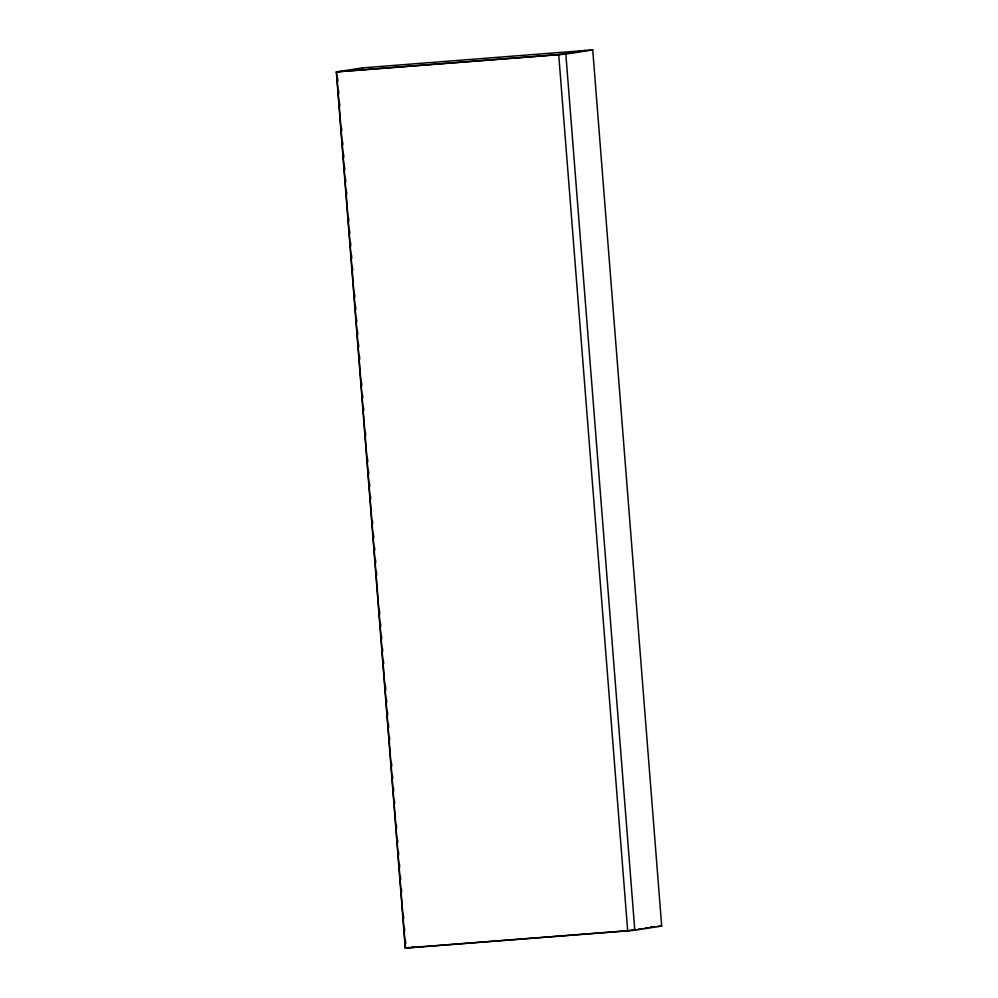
<?xml version="1.0" encoding="UTF-8"?>
<svg xmlns="http://www.w3.org/2000/svg" width="998" height="998" viewBox="0 0 998 998"><rect width="100%" height="100%" fill="white"/><g stroke="black" fill="none" stroke-linecap="round" stroke-linejoin="round"><path stroke-width="1.5" d="M362.399 67.864L592.737 49.9L661.686 926.069L634.803 930.261L405.263 948.1L336.314 71.931L363.434 67.714M585.614 50.449L558.718 54.653L627.68 930.822L635.913 929.537M336.314 71.931L565.841 54.104L592.737 49.9M405.263 948.1L409.28 947.489M412.024 947.04L415.23 946.566M638.134 929.188L641.864 928.602M644.833 928.14L648.588 927.554M650.783 927.204L654.563 926.618L650.646 926.98M337.124 71.806L559.529 54.528M657.408 926.394L661.686 926.069M406.074 947.975L628.478 930.697M565.841 54.104L634.803 930.261M337.611 78.019L337.848 81.125M338.584 90.456L338.833 93.562M339.57 102.881L339.807 105.988M341.516 127.732L341.765 130.838M342.626 141.716L342.863 144.822M343.599 154.141L343.848 157.247M344.572 166.566L344.821 169.685M345.558 179.004L345.795 182.11M346.531 191.429L346.78 194.535M348.614 217.838L348.851 220.945M349.587 230.264L349.836 233.37M350.572 242.689L350.809 245.795M351.546 255.126L351.795 258.233M352.519 267.551L352.768 270.658M354.602 293.961L354.851 297.067M355.575 306.386L355.824 309.492M356.56 318.811L356.797 321.917M357.534 331.236L357.783 334.342M358.519 343.674L358.756 346.78M359.492 356.099L359.742 359.205M361.575 382.508L361.812 385.615M362.548 394.934L362.798 398.04M363.534 407.359L363.771 410.465M365.48 432.221L365.73 435.328M367.563 458.631L367.813 461.737M368.536 471.056L368.786 474.162M369.522 483.481L369.759 486.587M370.495 495.906L370.745 499.012M372.454 520.769L372.703 523.875M373.551 534.753L373.801 537.86M374.537 547.178L374.774 550.285M375.51 559.604L375.759 562.71M376.483 572.029L376.733 575.135M379.539 610.863L379.789 613.97M380.525 623.301L380.762 626.407M381.498 635.726L381.747 638.832M382.484 648.151L382.721 651.257M383.457 660.576L383.706 663.682M385.415 685.439L385.777 690.092M386.513 699.411L386.762 702.53M387.486 711.848L387.735 714.955M388.471 724.274L388.709 727.38M389.445 736.699L389.694 739.805M391.528 763.108L391.765 766.215M392.501 775.533L392.75 778.64M393.486 787.971L393.723 791.077M394.459 800.396L394.709 803.502M396.418 825.246L396.655 828.352M397.516 839.231L397.765 842.337M398.489 851.656L398.738 854.762M399.474 864.081L399.711 867.187M400.447 876.518L400.697 879.625M401.433 888.944L401.67 892.05M403.504 915.353L403.753 918.459M404.489 927.778L404.726 930.885M405.462 940.203L405.737 943.671M336.551 71.918L405.5 948.088"/></g></svg>
